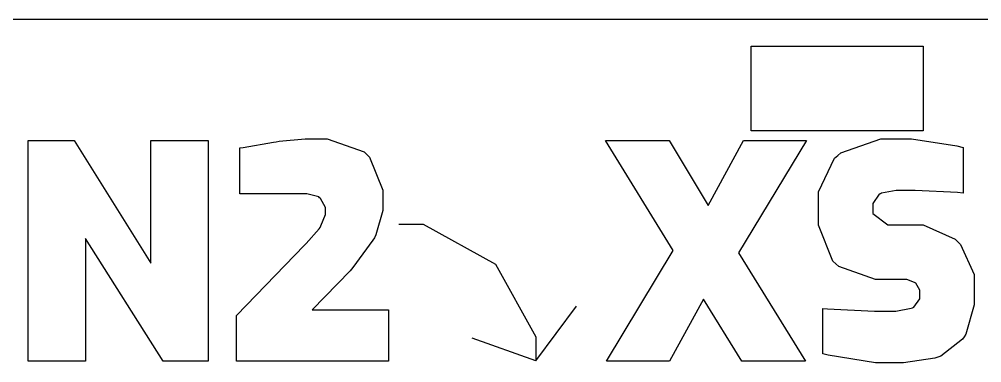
# Model space of a CAD drawing. Extents: x 0 to 132, y 0 to 98.
# Drawn here: x 56.178 to 60.406, y 20.321 to 21.828 of the extents above; entities that cross this region are included whole.
import ezdxf

# ---------------------------------------------------------------- set-up
doc = ezdxf.new("R2010")
doc.units = 0
doc.layers.get('0').update_dxf_attribs({"linetype": 'CONTINUOUS'})

msp = doc.modelspace()

# ---------------------------------------------------------------- linework, layer by layer
at = {"color": 0}
for p, q in [((54.8446, 21.8281), (62.0448, 21.8281)), ((59.3933, 21.7096), (60.1486, 21.7096)), ((59.3933, 21.3389), (59.3933, 21.7096)), ((60.1486, 21.7096), (60.1486, 21.3389)), ((60.1486, 21.3389), (59.3933, 21.3389)), ((56.2169, 20.3274), (56.2169, 21.2962)), ((56.2169, 21.2962), (56.4183, 21.2962)), ((56.4183, 21.2962), (56.7559, 20.7574)), ((56.7559, 20.7574), (56.7559, 21.2962)), ((56.7559, 21.2962), (57.0082, 21.2962)), ((57.0082, 21.2962), (57.0082, 20.3274)), ((57.1609, 21.2659), (57.2946, 21.2893)), ((57.2946, 21.2893), (57.307, 21.2907)), ((57.307, 21.2907), (57.3193, 21.2935)), ((57.3193, 21.2935), (57.434, 21.3031)), ((57.434, 21.3031), (57.4724, 21.3031)), ((57.4724, 21.3031), (57.5303, 21.3031)), ((57.5303, 21.3031), (57.6929, 21.2466)), ((59.0504, 20.8125), (58.7527, 21.2962)), ((58.7527, 21.2962), (59.0324, 21.2962)), ((59.0324, 21.2962), (59.2046, 21.011)), ((59.2046, 21.011), (59.3591, 21.2962)), ((59.636, 21.2962), (59.3369, 20.8029)), ((59.3591, 21.2962), (59.636, 21.2962)), ((59.7877, 21.2424), (59.9627, 21.3031)), ((59.9627, 21.3031), (60.022, 21.3031)), ((60.022, 21.3031), (60.0975, 21.3031)), ((60.0975, 21.3031), (60.2975, 21.2728)), ((60.2975, 21.2728), (60.325, 21.2659)), ((57.1472, 21.2631), (57.1609, 21.2659)), ((57.1472, 21.0619), (57.1472, 21.2631)), ((57.6929, 21.2466), (57.7053, 21.2342)), ((57.7053, 21.2342), (57.7162, 21.2232)), ((59.7588, 21.219), (59.774, 21.2301)), ((59.774, 21.2301), (59.7877, 21.2424)), ((60.325, 21.2659), (60.325, 21.0647)), ((57.7162, 21.2232), (57.7744, 21.0785)), ((59.6896, 21.0702), (59.7588, 21.219)), ((57.4241, 21.0619), (57.1472, 21.0619)), ((57.4407, 21.0619), (57.4241, 21.0619)), ((57.4933, 21.0482), (57.4407, 21.0619)), ((57.7744, 21.0785), (57.7744, 21.0289)), ((59.6896, 21.0165), (59.6896, 21.0702)), ((59.9556, 21.0606), (59.9281, 21.0192)), ((59.9613, 21.0619), (59.9556, 21.0606)), ((59.9652, 21.0647), (59.9613, 21.0619)), ((60.0301, 21.0771), (59.9652, 21.0647)), ((60.0534, 21.0771), (60.0301, 21.0771)), ((60.114, 21.0771), (60.0534, 21.0771)), ((60.3003, 21.0675), (60.114, 21.0771)), ((60.325, 21.0647), (60.3003, 21.0675)), ((57.4971, 21.044), (57.4933, 21.0482)), ((57.5014, 21.0413), (57.4971, 21.044)), ((57.5236, 21.0013), (57.5014, 21.0413)), ((57.7744, 21.0289), (57.7744, 20.9889)), ((59.6896, 20.9751), (59.6896, 21.0165)), ((59.9281, 21.0192), (59.9281, 21.0041)), ((57.5236, 20.9862), (57.5236, 21.0013)), ((57.5236, 20.971), (57.5236, 20.9862)), ((57.7744, 20.9889), (57.7441, 20.8814)), ((59.6896, 20.9241), (59.6896, 20.9751)), ((59.9281, 21.0041), (59.9281, 20.9903)), ((59.9281, 20.9903), (59.9281, 20.9751)), ((59.9281, 20.9751), (59.993, 20.9255)), ((57.5028, 20.9214), (57.5236, 20.971)), ((57.4379, 20.8442), (57.4957, 20.909)), ((57.4957, 20.909), (57.5, 20.9145)), ((57.5, 20.9145), (57.5028, 20.9214)), ((57.846, 20.9283), (57.9519, 20.9283)), ((57.9519, 20.9283), (58.2704, 20.7532)), ((59.7517, 20.767), (59.6896, 20.9241)), ((59.993, 20.9255), (60.0149, 20.9255)), ((60.0149, 20.9255), (60.0989, 20.9255)), ((60.0989, 20.9255), (60.1486, 20.9255)), ((60.1486, 20.9255), (60.289, 20.8635)), ((56.8096, 20.3274), (56.4691, 20.8662)), ((56.4691, 20.8662), (56.4691, 20.3274)), ((57.7314, 20.858), (57.6432, 20.7381)), ((57.7384, 20.869), (57.7314, 20.858)), ((57.7441, 20.8814), (57.7384, 20.869)), ((60.289, 20.8635), (60.3017, 20.8511)), ((60.3017, 20.8511), (60.3127, 20.8401)), ((57.132, 20.5286), (57.4312, 20.8359)), ((57.4312, 20.8359), (57.4379, 20.8442)), ((58.7583, 20.3274), (59.0504, 20.8125)), ((60.3127, 20.8401), (60.3733, 20.7078)), ((59.3369, 20.8029), (59.6318, 20.3274)), ((59.7655, 20.7546), (59.7517, 20.767)), ((57.6322, 20.7243), (57.4643, 20.5534)), ((57.6432, 20.7381), (57.6322, 20.7243)), ((58.2704, 20.7532), (58.4468, 20.4349)), ((59.7778, 20.7436), (59.7655, 20.7546)), ((59.9391, 20.6857), (59.7778, 20.7436)), ((59.9969, 20.6857), (59.9391, 20.6857)), ((60.0661, 20.6857), (59.9969, 20.6857)), ((60.077, 20.6857), (60.0661, 20.6857)), ((60.1102, 20.6733), (60.077, 20.6857)), ((60.3733, 20.7078), (60.3733, 20.6637)), ((60.114, 20.6706), (60.1102, 20.6733)), ((60.1169, 20.6692), (60.114, 20.6706)), ((60.1349, 20.6389), (60.1169, 20.6692)), ((60.1349, 20.6279), (60.1349, 20.6389)), ((60.3733, 20.6637), (60.3733, 20.6196)), ((59.1841, 20.6003), (59.0338, 20.3274)), ((59.352, 20.3274), (59.1841, 20.6003)), ((60.1073, 20.5645), (60.1349, 20.6017)), ((60.1349, 20.6127), (60.1349, 20.6279)), ((60.1349, 20.6017), (60.1349, 20.6127)), ((60.3733, 20.6196), (60.3733, 20.5741)), ((57.4643, 20.5534), (57.8005, 20.5534)), ((57.8005, 20.5534), (57.8005, 20.3274)), ((58.4468, 20.3288), (58.626, 20.5686)), ((59.7076, 20.3591), (59.7076, 20.5589)), ((59.7076, 20.5589), (59.7285, 20.5576)), ((59.7285, 20.5576), (59.9352, 20.5466)), ((60.0287, 20.5466), (60.0964, 20.5603)), ((60.0964, 20.5603), (60.1017, 20.5617)), ((60.1017, 20.5617), (60.1073, 20.5645)), ((60.3733, 20.5741), (60.3359, 20.4459)), ((57.132, 20.3274), (57.132, 20.5286)), ((59.9352, 20.5466), (60.0054, 20.5466)), ((60.0054, 20.5466), (60.0287, 20.5466)), ((58.4468, 20.3288), (58.1671, 20.4281)), ((58.4468, 20.4349), (58.4468, 20.3288)), ((60.3222, 20.4239), (60.2259, 20.3495)), ((60.3292, 20.4349), (60.3222, 20.4239)), ((60.3359, 20.4459), (60.3292, 20.4349)), ((59.7309, 20.3536), (59.7076, 20.3591)), ((59.9391, 20.3206), (59.7309, 20.3536)), ((60.1998, 20.3412), (60.0632, 20.3206)), ((60.2135, 20.3454), (60.1998, 20.3412)), ((60.2259, 20.3495), (60.2135, 20.3454)), ((56.4691, 20.3274), (56.2169, 20.3274)), ((57.0082, 20.3274), (56.8096, 20.3274)), ((57.8005, 20.3274), (57.132, 20.3274)), ((59.0338, 20.3274), (58.7583, 20.3274)), ((59.6318, 20.3274), (59.352, 20.3274)), ((60.0177, 20.3206), (59.9391, 20.3206)), ((60.0632, 20.3206), (60.0177, 20.3206))]:
    msp.add_line(p, q, dxfattribs=at)

doc.saveas('drawing.dxf')
